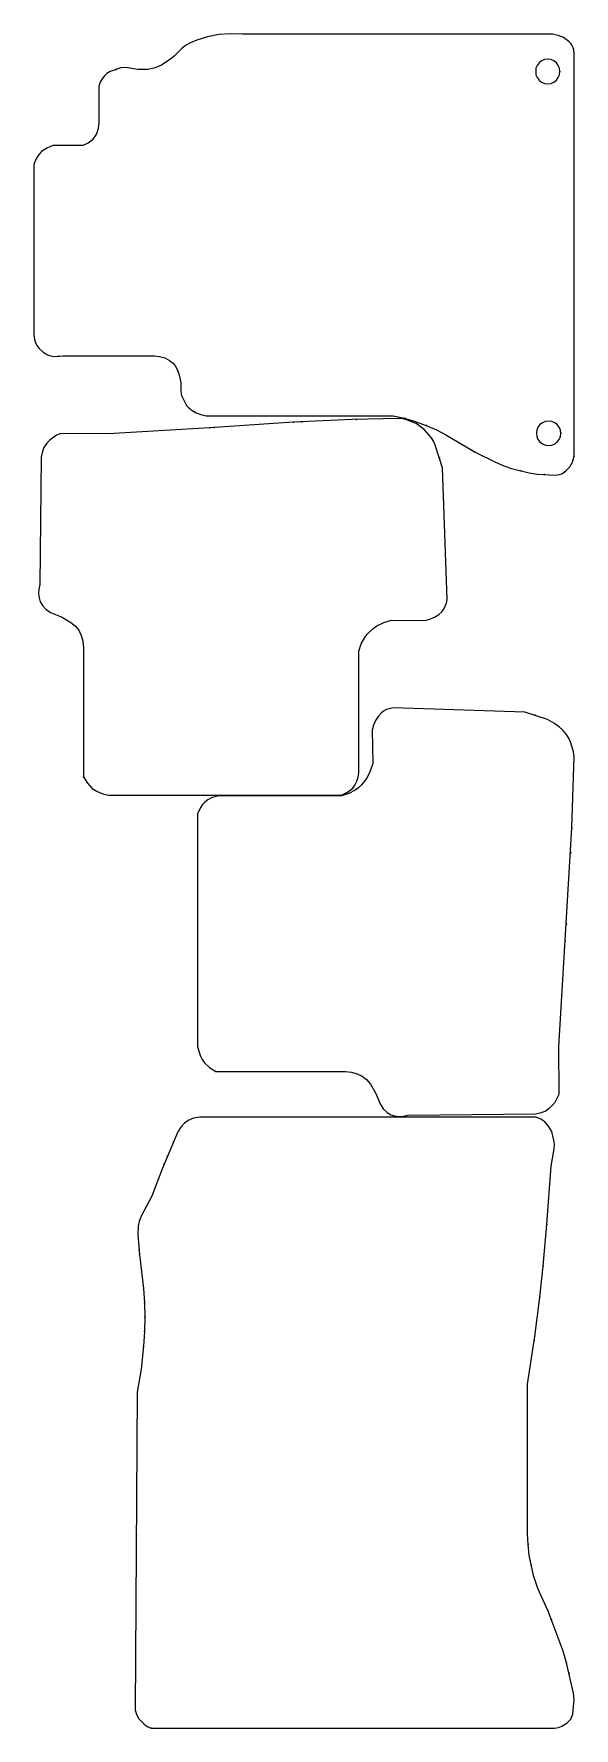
# Model space of a CAD drawing. Header units: millimetres. Extents: x 1881 to 2499, y 60 to 1999.
import ezdxf

# ---------------------------------------------------------------- set-up
doc = ezdxf.new("R2010")
doc.units = ezdxf.units.MM
for name, color, linetype in [('1', 7, 'Continuous'), ('11', 7, 'Continuous'), ('2', 7, 'Continuous'), ('3', 7, 'Continuous')]:
    doc.layers.add(name, color=color, linetype=linetype)

msp = doc.modelspace()

# ---------------------------------------------------------------- linework, layer by layer
at = {"layer": '1', "color": 7}
for points in [[(2499, 1515.6), (2499, 1975.4), (2498.5, 1981), (2496.7, 1985.8), (2495.2, 1988.1), (2492.9, 1990.4), (2486.8, 1994.7), (2480.7, 1997.2), (2474.1, 1998.5), (2119.3, 1998.5), (2105.8, 1999), (2092.3, 1998.2), (2079.4, 1995.7), (2067.2, 1991.9), (2059.8, 1988.8), (2054.2, 1985.8), (2049.9, 1982.2), (2041.3, 1973.6), (2037.2, 1970.3), (2026.8, 1963.2), (2018.4, 1959.6), (2010.8, 1958.4), (1999.4, 1958.4), (1985.7, 1960.4), (1980.1, 1960.1), (1967.9, 1955.8), (1964.1, 1953.8), (1961.3, 1951), (1958.7, 1947.7), (1956.5, 1943.6), (1954.9, 1939.3), (1954.9, 1897.7), (1954.2, 1890.8), (1952.1, 1884.7), (1947.1, 1877.3), (1942.5, 1873.8), (1936.6, 1871.2), (1902.4, 1871.2), (1895.2, 1868.4), (1889.4, 1864.4), (1886.6, 1861.3), (1884.1, 1857.8), (1882, 1853.7), (1880.5, 1849.4), (1880.5, 1653.8), (1881.3, 1649.5), (1882.5, 1645.4), (1884.3, 1641.9), (1886.6, 1638.8), (1890.7, 1635), (1895.5, 1632.2), (1899.6, 1630.7), (1904.1, 1629.9), (1913.8, 1630.7), (2018.2, 1630.7), (2024.5, 1629.9), (2030.6, 1628.2), (2035.7, 1625.4), (2039.8, 1622.1), (2042.3, 1619), (2044.6, 1615), (2046.4, 1610.1), (2048.1, 1603.5), (2048.7, 1599.2), (2048.9, 1589.6), (2049.7, 1585.2), (2055.3, 1573.8), (2057.8, 1571), (2061.9, 1568), (2066.4, 1565.4), (2071.8, 1563.4), (2077.6, 1562.1), (2291.7, 1562.1), (2304.7, 1559.1), (2317.1, 1555.5), (2329.6, 1550.9), (2341.5, 1545.9), (2352.2, 1540.3), (2381.9, 1522.5), (2385.7, 1520.4), (2408.8, 1508.8), (2418.5, 1504.7), (2427.4, 1501.7), (2447.7, 1496.6), (2456.6, 1495.3), (2477.9, 1494), (2481.7, 1494.6), (2484.8, 1495.6), (2489.6, 1498.9), (2493.9, 1503.4), (2497, 1509)], [(1937.2, 1148.8), (1941.8, 1141.5), (1947.4, 1135.6), (1951.2, 1133.1), (1955.8, 1130.8), (1960.6, 1129), (1965.9, 1128), (2232.6, 1128), (2239.7, 1131.3), (2245.6, 1135.9), (2248.1, 1139.4), (2250.4, 1143.7), (2251.9, 1148.6), (2252.7, 1153.6), (2252.7, 1292.8), (2255.2, 1301), (2259.3, 1308.1), (2262.1, 1311.9), (2268.9, 1318.7), (2273, 1321.5), (2281.1, 1325.6), (2289.8, 1328.1), (2328.1, 1327.6), (2333.7, 1329.4), (2339, 1331.7), (2344.1, 1334.7), (2347.4, 1337.8), (2349.7, 1340.8), (2351.5, 1344.1), (2352.8, 1347.7), (2353.5, 1351.8), (2348.4, 1502.4), (2340.1, 1528.3), (2338, 1532.9), (2335.7, 1536.7), (2327.4, 1546.1), (2322.8, 1549.9), (2318, 1553.2), (2308.3, 1557), (2303.2, 1558.3), (2297.9, 1559), (2245, 1557.6), (2177.8, 1554.7), (2082, 1548.3), (1965.7, 1541.2), (1911.3, 1541.8), (1906.5, 1539.7), (1898.6, 1533.9), (1895.3, 1530.6), (1892, 1525.8), (1890.2, 1521.4), (1889, 1514.8), (1887.2, 1368.8), (1886.2, 1363.4), (1885.9, 1358.4), (1886.4, 1353.5), (1887.9, 1349.2), (1890.5, 1344.9), (1894.3, 1340.6), (1899.4, 1337), (1912.8, 1331.4), (1923, 1325.6), (1928.3, 1321.3), (1931.9, 1316.5), (1934.7, 1310.6), (1936.5, 1304), (1937.2, 1296.9)], [(2088.8, 811.5), (2237.1, 811.5), (2244, 810.8), (2250.6, 809), (2256.4, 806.2), (2261.3, 802.6), (2265.8, 797.3), (2271.7, 787.1), (2277.3, 773.7), (2280.6, 768.6), (2284.9, 764.8), (2289.2, 762.2), (2293.5, 760.7), (2298.3, 760.2), (2303.7, 760.5), (2308.8, 761.5), (2454.8, 763.3), (2461.4, 764.5), (2466, 766.3), (2470.6, 769.6), (2474.1, 772.9), (2477.2, 776.7), (2482, 785.6), (2481.5, 840), (2496.5, 1090.5), (2499, 1172.2), (2498.2, 1177.5), (2495.4, 1187.7), (2493.2, 1192.3), (2490.1, 1197.1), (2486.3, 1201.7), (2481.7, 1206), (2476.6, 1210), (2468.5, 1214.4), (2442.4, 1222.7), (2291.7, 1227.8), (2284.1, 1225.8), (2280.8, 1224), (2278, 1221.7), (2275, 1218.4), (2271.7, 1213.4), (2269.4, 1208), (2267.9, 1202.4), (2268.4, 1164.1), (2265.6, 1155.4), (2261.8, 1147.3), (2255.7, 1139.7), (2252.1, 1136.4), (2248.3, 1133.6), (2240.9, 1129.8), (2232.8, 1127), (2093.9, 1127), (2088.8, 1126.2), (2084, 1124.7), (2079.6, 1122.4), (2076.1, 1119.9), (2073.5, 1117.3), (2071.5, 1114), (2068, 1106.9), (2068, 840.2), (2070.8, 830.1), (2073, 825.5), (2075.8, 821.7), (2081.7, 816.1)], [(2014.6, 60.2), (2476.6, 60.2), (2481, 61), (2484.8, 62.5), (2491.1, 66.3), (2495.4, 70.6), (2497.7, 76.2), (2499, 93), (2498.2, 100.3), (2490.1, 135.1), (2486.3, 148.1), (2469.3, 194.1), (2467.4, 198.4), (2457.6, 220), (2452.3, 235), (2447.7, 258.3), (2446.4, 270.3), (2445.7, 282.5), (2445.7, 453.9), (2453.9, 508.2), (2459.6, 553.5), (2463.4, 589), (2467.8, 637), (2472.8, 703.1), (2476.1, 723.1), (2476.4, 728.5), (2475.9, 733.1), (2473.3, 743), (2469.8, 749.1), (2465.5, 753.9), (2460.9, 756.9), (2455.6, 759.2), (2070.5, 759.2), (2063.4, 758.2), (2057, 755.4), (2053, 752.4), (2048.7, 747.8), (2045.4, 742.5), (2027.6, 700.8), (2015.4, 669), (2003.4, 646.2), (2001.2, 640.1), (1999.9, 634.5), (1999.4, 624.6), (2001.4, 602.2), (2006.2, 563.4), (2007.3, 546.9), (2007.5, 530.4), (2007.3, 513.9), (2006.2, 497.3), (2003.4, 470.9), (1998.9, 444.5), (1996.3, 81), (1997.9, 75.7), (2000.7, 70.9), (2006.5, 65), (2010.3, 62.2)]]:
    msp.add_lwpolyline(points, close=True, dxfattribs=at)
at = {"layer": '11', "color": 7}
for points in [[(2482.7, 1955.8), (2482.2, 1959.6), (2480.7, 1962.9), (2478.7, 1965.7), (2475.6, 1968), (2472.3, 1969.5), (2468.8, 1970), (2465, 1969.5), (2461.7, 1968), (2458.9, 1965.7), (2456.6, 1962.9), (2455.1, 1959.6), (2455.1, 1952.3), (2456.6, 1949), (2458.9, 1945.9), (2461.7, 1943.9), (2465, 1942.4), (2468.8, 1941.9), (2472.3, 1942.4), (2475.6, 1943.9), (2478.7, 1945.9), (2480.7, 1949), (2482.2, 1952.3)], [(2483.8, 1542.1), (2483.3, 1545.6), (2482, 1548.9), (2479.7, 1552), (2476.9, 1554), (2473.3, 1555.5), (2469.8, 1556), (2466.2, 1555.5), (2462.7, 1554), (2459.9, 1552), (2457.6, 1548.9), (2456.3, 1545.6), (2455.8, 1542.1), (2456.3, 1538.2), (2457.6, 1534.9), (2459.9, 1532.1), (2462.7, 1529.9), (2466.2, 1528.3), (2469.8, 1527.8), (2473.3, 1528.3), (2476.9, 1529.9), (2479.7, 1532.1), (2482, 1534.9), (2483.3, 1538.2)]]:
    msp.add_lwpolyline(points, close=True, dxfattribs=at)
at = {"layer": '2', "color": 7}
for p in [(2482.7, 1955.8), (2483.8, 1542.1), (2499, 1515.6), (1937.2, 1148.8), (2088.8, 811.5), (2014.6, 60.2)]:
    msp.add_point(p, dxfattribs=at)
at = {"layer": '3', "color": 7}
for p in [(1974.7, 1958.4), (1909, 1630.2), (2177.8, 1554.7), (2187.4, 1555.2), (2249.8, 1557.7), (2304.7, 1559.1), (2082, 1548.3), (2086.8, 1548.6), (2329.6, 1550.9), (2344.9, 1513.8), (2373, 1527.6), (2381.9, 1522.5), (2385.7, 1520.4), (2438, 1498.9), (2465, 1494.8), (2454, 1219.2), (2496.5, 1090.5), (2495.2, 1061.7), (2490.1, 980.3), (2488.8, 961.1), (2040.5, 731), (2029.4, 705.3), (2033.2, 714.3), (2467.8, 637), (2000.9, 607.1), (2001.4, 602.2), (2463.4, 589), (2007.3, 546.9), (2459.6, 553.5), (2007.5, 530.4), (2007.3, 513.9), (2006.2, 497.3), (2453.3, 503.7), (1997.9, 281.2), (2446.4, 270.3), (2449.7, 246.6), (2469.3, 194.1), (2473.1, 184.4), (2490.1, 135.1), (2493.2, 123.2)]:
    msp.add_point(p, dxfattribs=at)

doc.saveas('drawing.dxf')
